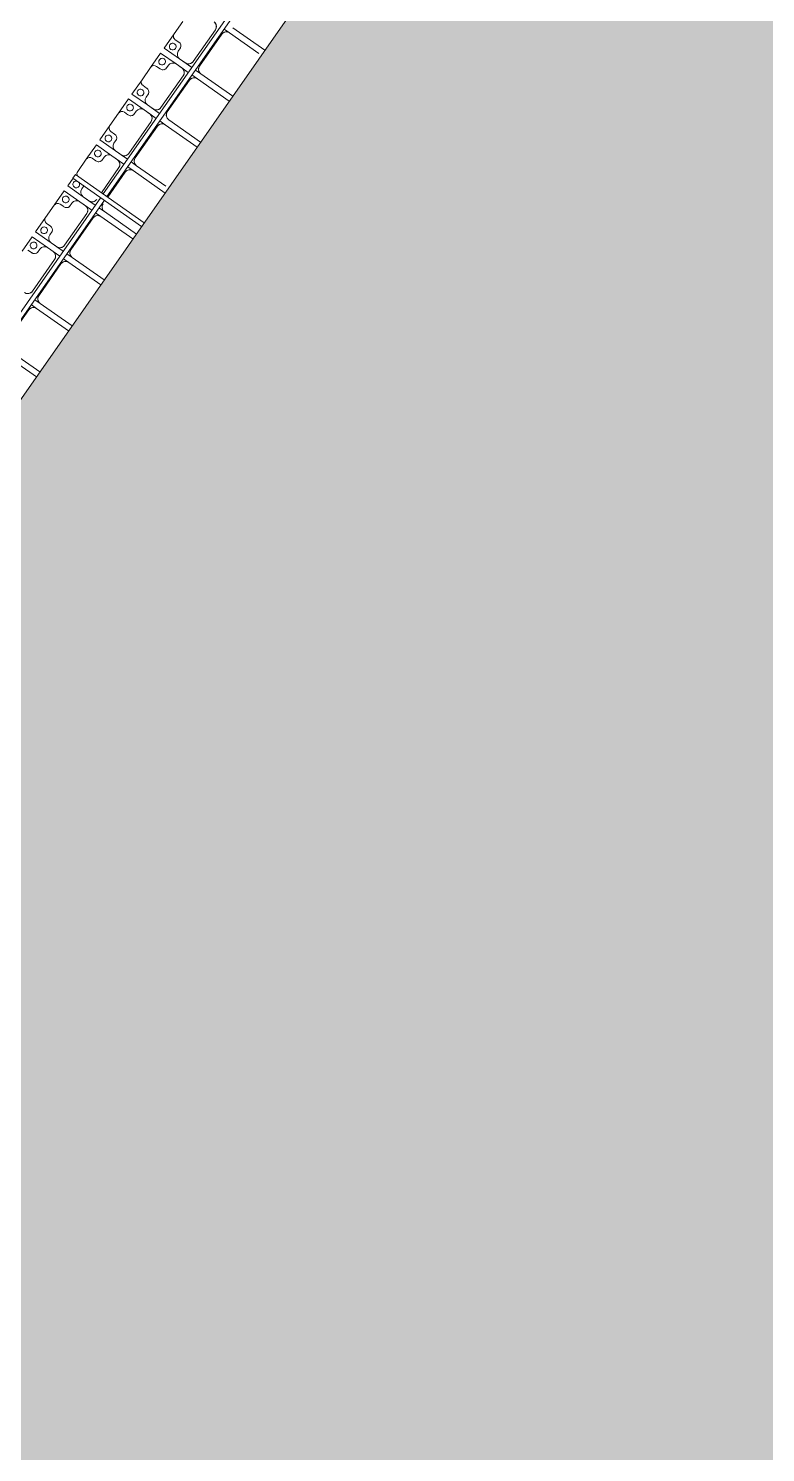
# Model space of a CAD drawing. Header units: millimetres. Extents: x -861324 to 439029, y -308065 to 694685.
# Drawn here: x -455428 to -448853, y 256241 to 268939 of the extents above; entities that cross this region are included whole.
import ezdxf

# ---------------------------------------------------------------- set-up
doc = ezdxf.new("R2010")
doc.units = ezdxf.units.MM
for name, color, linetype, lineweight in [('A-DETL-GENF', 92, 'Continuous', 9), ('A-DETL-THIN', 151, 'Continuous', 9), ('A-GENM', 13, 'Continuous', 9), ('S-BEAM', 12, 'Continuous', 9)]:
    doc.layers.add(name, color=color, linetype=linetype, lineweight=lineweight)

# ---------------------------------------------------------------- blocks, each defined once
blk = doc.blocks.new('Dầm C52 - Hộp 40x60-19816-BỐ TRÍ BÈ PIN HỒ BẢN MÒNG')
at = {"layer": 'S-BEAM', "color": 7}
for p, q in [((-145891, -20), (-145891, 20)), ((-145891, 20), (-145143, 20)), ((-145143, -20), (-145891, -20))]:
    blk.add_line(p, q, dxfattribs=at)
blk = doc.blocks.new('Dai phaodi lai - DẢI PHAO ĐI LẠI-19048-BỐ TRÍ BÈ PIN HỒ BẢN MÒNG')
at = {"layer": 'A-GENM', "color": 7}
for p, q in [((7723, -348), (7723, 0)), ((8223, -348), (8223, 0)), ((8277, 0), (8277, -348)), ((8723, -348), (8723, 0)), ((8777, 0), (8777, -348)), ((9277, 0), (9277, -348)), ((9723, -348), (9723, 0)), ((9777, 0), (9777, -348)), ((10223, -348), (10223, 0)), ((10277, 0), (10277, -348)), ((10723, -348), (10723, 0)), ((10777, 0), (10777, -348)), ((11223, -348), (11223, 0)), ((11277, 0), (11277, -348)), ((7777, -28), (7777, -348)), ((9223, -348), (9223, -28)), ((7777, -407), (7777, -348)), ((8223, -348), (8223, -407)), ((8277, -407), (8277, -348)), ((8777, -407), (8777, -348)), ((9223, -348), (9223, -407)), ((9277, -407), (9277, -348)), ((9723, -348), (9723, -407)), ((9777, -407), (9777, -348)), ((10223, -348), (10223, -407)), ((10277, -407), (10277, -348)), ((10723, -348), (10723, -407)), ((10777, -407), (10777, -348)), ((7827, -398), (8173, -398)), ((8173, -467), (7827, -467)), ((8223, -447), (8223, -517)), ((8277, -517), (8277, -447)), ((8327, -398), (8673, -398)), ((8673, -467), (8327, -467)), ((8723, -447), (8723, -517)), ((8777, -517), (8777, -447)), ((8827, -398), (9173, -398)), ((9173, -467), (8827, -467)), ((9223, -447), (9223, -517)), ((9277, -517), (9277, -447)), ((9327, -398), (9600, -398)), ((9600, -467), (9327, -467)), ((9723, -447), (9723, -517)), ((9777, -517), (9777, -447)), ((9827, -398), (10173, -398)), ((10173, -467), (9827, -467)), ((10223, -447), (10223, -517)), ((10277, -517), (10277, -447)), ((10327, -398), (10673, -398)), ((10673, -467), (10327, -467)), ((10827, -398), (11173, -398)), ((8136, -629), (8173, -629)), ((8136, -629), (8173, -629)), ((8173, -629), (8136, -629)), ((8223, -579), (8223, -517)), ((8223, -579), (8223, -748)), ((8223, -748), (8223, -579)), ((8277, -517), (8277, -579)), ((8277, -748), (8277, -579)), ((8277, -579), (8277, -748)), ((8327, -629), (8364, -629)), ((8327, -629), (8364, -629)), ((8364, -629), (8327, -629)), ((8636, -629), (8673, -629)), ((8636, -629), (8673, -629)), ((8673, -629), (8636, -629)), ((8723, -579), (8723, -517)), ((8723, -579), (8723, -748)), ((8723, -748), (8723, -579)), ((8777, -517), (8777, -579)), ((8777, -748), (8777, -579)), ((8777, -579), (8777, -748)), ((8827, -629), (8864, -629)), ((8827, -629), (8864, -629)), ((8864, -629), (8827, -629)), ((9136, -629), (9173, -629)), ((9136, -629), (9173, -629)), ((9173, -629), (9136, -629)), ((9223, -579), (9223, -517)), ((9223, -579), (9223, -748)), ((9223, -748), (9223, -579)), ((9277, -517), (9277, -579)), ((9277, -748), (9277, -579)), ((9277, -579), (9277, -748)), ((9327, -629), (9364, -629)), ((9327, -629), (9364, -629)), ((9364, -629), (9327, -629)), ((9636, -629), (9673, -629)), ((9636, -629), (9673, -629)), ((9673, -629), (9636, -629)), ((9723, -579), (9723, -517)), ((9723, -579), (9723, -748)), ((9723, -748), (9723, -579)), ((9777, -517), (9777, -579)), ((9777, -748), (9777, -579)), ((9777, -579), (9777, -748)), ((9827, -629), (9864, -629)), ((9827, -629), (9864, -629)), ((9864, -629), (9827, -629)), ((10136, -629), (10173, -629)), ((10136, -629), (10173, -629)), ((10173, -629), (10136, -629)), ((10223, -579), (10223, -517)), ((10223, -579), (10223, -748)), ((10223, -748), (10223, -579)), ((10277, -517), (10277, -579)), ((10277, -748), (10277, -579)), ((10277, -579), (10277, -748)), ((10327, -629), (10364, -629)), ((10327, -629), (10364, -629)), ((10364, -629), (10327, -629)), ((7933, -748), (8067, -748)), ((8223, -748), (8067, -748)), ((8067, -748), (8223, -748)), ((8105, -710), (8105, -671)), ((8433, -748), (8277, -748)), ((8277, -748), (8433, -748)), ((8395, -671), (8395, -710)), ((8433, -748), (8567, -748)), ((8723, -748), (8567, -748)), ((8567, -748), (8723, -748)), ((8605, -710), (8605, -671)), ((8933, -748), (8777, -748)), ((8777, -748), (8933, -748)), ((8895, -671), (8895, -710)), ((8933, -748), (9067, -748)), ((9223, -748), (9067, -748)), ((9067, -748), (9223, -748)), ((9105, -710), (9105, -671)), ((9433, -748), (9277, -748)), ((9277, -748), (9433, -748)), ((9395, -671), (9395, -710)), ((9433, -748), (9567, -748)), ((9723, -748), (9640, -748)), ((9640, -748), (9723, -748)), ((9933, -748), (9777, -748)), ((9777, -748), (9933, -748)), ((9895, -671), (9895, -710)), ((9933, -748), (10067, -748)), ((10223, -748), (10067, -748)), ((10067, -748), (10223, -748)), ((10105, -710), (10105, -671)), ((10433, -748), (10277, -748)), ((10277, -748), (10433, -748)), ((10395, -671), (10395, -710))]:
    blk.add_line(p, q, dxfattribs=at)
at = {"layer": 'A-GENM', "color": 9}
for p, q in [((7777, -407), (7777, -348)), ((8223, -348), (8223, -407)), ((8277, -407), (8277, -348)), ((8777, -407), (8777, -348)), ((9223, -348), (9223, -407)), ((9277, -407), (9277, -348)), ((9723, -348), (9723, -407)), ((9777, -407), (9777, -348)), ((10223, -348), (10223, -407)), ((10277, -407), (10277, -348)), ((10723, -348), (10723, -407)), ((10777, -407), (10777, -348)), ((8223, -447), (8223, -579)), ((8277, -579), (8277, -447)), ((8723, -447), (8723, -579)), ((8777, -579), (8777, -447)), ((9223, -447), (9223, -579)), ((9277, -579), (9277, -447)), ((9723, -447), (9723, -579)), ((9777, -579), (9777, -447)), ((10223, -447), (10223, -579)), ((10277, -579), (10277, -447)), ((8173, -629), (8136, -629)), ((8364, -629), (8327, -629)), ((8673, -629), (8636, -629)), ((8864, -629), (8827, -629)), ((9173, -629), (9136, -629)), ((9364, -629), (9327, -629)), ((9673, -629), (9636, -629)), ((9864, -629), (9827, -629)), ((10173, -629), (10136, -629)), ((10364, -629), (10327, -629))]:
    blk.add_line(p, q, dxfattribs=at)
at = {"layer": 'A-GENM', "color": 7}
for centre, radius, start, end in [((7827, -348), 50, 180, 270), ((7827, -348), 50, 180, 255), ((8173, -348), 50, 270, 360), ((8173, -348), 50, 270, 345), ((8327, -348), 50, 180, 270), ((8327, -348), 50, 180, 255), ((8673, -348), 50, 270, 360), ((8673, -348), 50, 270, 345), ((8827, -348), 50, 180, 270), ((8827, -348), 50, 180, 255), ((9173, -348), 50, 270, 360), ((9173, -348), 50, 270, 345), ((9327, -348), 50, 180, 270), ((9327, -348), 50, 180, 255), ((9673, -348), 50, 270, 360), ((9673, -348), 50, 270, 345), ((9827, -348), 50, 180, 270), ((9827, -348), 50, 180, 255), ((10173, -348), 50, 270, 360), ((10173, -348), 50, 270, 345), ((10327, -348), 50, 180, 270), ((10327, -348), 50, 180, 255), ((10673, -348), 50, 270, 360), ((10673, -348), 50, 270, 345), ((10827, -348), 50, 180, 270), ((10827, -348), 50, 180, 255), ((7827, -517), 50, 90, 180), ((7827, -517), 50, 90, 165), ((8173, -517), 50, 360, 90), ((8173, -517), 50, 360, 75), ((8327, -517), 50, 90, 180), ((8327, -517), 50, 90, 165), ((8673, -517), 50, 360, 90), ((8673, -517), 50, 360, 75), ((8827, -517), 50, 90, 180), ((8827, -517), 50, 90, 165), ((9173, -517), 50, 360, 90), ((9173, -517), 50, 360, 75), ((9327, -517), 50, 90, 180), ((9327, -517), 50, 90, 165), ((9673, -517), 50, 360, 90), ((9673, -517), 50, 360, 75), ((9827, -517), 50, 90, 180), ((9827, -517), 50, 90, 165), ((10173, -517), 50, 360, 90), ((10173, -517), 50, 360, 75), ((10327, -517), 50, 90, 180), ((10327, -517), 50, 90, 165), ((10673, -517), 50, 360, 90), ((10673, -517), 50, 360, 75), ((8145, -668), 40, 103.1885, 183.5081), ((8145, -668), 40, 103.1885, 183.5081), ((8145, -668), 40, 103.1885, 183.5081), ((8173, -579), 50, 270, 360), ((8173, -579), 50, 270, 360), ((8173, -579), 50, 270, 360), ((8327, -579), 50, 180, 270), ((8327, -579), 50, 180, 270), ((8327, -579), 50, 180, 270), ((8355, -668), 40, 356.4919, 76.8115), ((8355, -668), 40, 50.0383, 76.8115), ((8355, -668), 40, 50.0383, 76.8115), ((8645, -668), 40, 103.1885, 183.5081), ((8645, -668), 40, 103.1885, 183.5081), ((8645, -668), 40, 103.1885, 183.5081), ((8673, -579), 50, 270, 360), ((8673, -579), 50, 270, 360), ((8673, -579), 50, 270, 360), ((8827, -579), 50, 180, 270), ((8827, -579), 50, 180, 270), ((8827, -579), 50, 180, 270), ((8855, -668), 40, 356.4919, 76.8115), ((8855, -668), 40, 50.0383, 76.8115), ((8855, -668), 40, 50.0383, 76.8115), ((9145, -668), 40, 103.1885, 183.5081), ((9145, -668), 40, 103.1885, 183.5081), ((9145, -668), 40, 103.1885, 183.5081), ((9173, -579), 50, 270, 360), ((9173, -579), 50, 270, 360), ((9173, -579), 50, 270, 360), ((9327, -579), 50, 180, 270), ((9327, -579), 50, 180, 270), ((9327, -579), 50, 180, 270), ((9355, -668), 40, 356.4919, 76.8115), ((9355, -668), 40, 50.0383, 76.8115), ((9355, -668), 40, 50.0383, 76.8115), ((9673, -579), 50, 270, 360), ((9673, -579), 50, 270, 360), ((9673, -579), 50, 270, 360), ((9827, -579), 50, 180, 270), ((9827, -579), 50, 180, 270), ((9827, -579), 50, 180, 270), ((9855, -668), 40, 356.4919, 76.8115), ((9855, -668), 40, 50.0383, 76.8115), ((9855, -668), 40, 50.0383, 76.8115), ((10145, -668), 40, 103.1885, 183.5081), ((10145, -668), 40, 103.1885, 183.5081), ((10145, -668), 40, 103.1885, 183.5081), ((10173, -579), 50, 270, 360), ((10173, -579), 50, 270, 360), ((10173, -579), 50, 270, 360), ((10327, -579), 50, 180, 270), ((10327, -579), 50, 180, 270), ((10327, -579), 50, 180, 270), ((10355, -668), 40, 356.4919, 76.8115), ((10355, -668), 40, 50.0383, 76.8115), ((10355, -668), 40, 50.0383, 76.8115), ((8067, -710), 38, 270, 360), ((8067, -710), 38, 270, 345), ((8067, -710), 38, 270, 345), ((8168, -693), 30, 90, 270), ((8168, -693), 30, 90, 270), ((8168, -693), 30, 270, 90), ((8168, -693), 30, 270, 90), ((8332, -693), 30, 90, 270), ((8332, -693), 30, 90, 270), ((8332, -693), 30, 270, 90), ((8332, -693), 30, 270, 90), ((8355, -668), 40, 356.4919, 36.6517), ((8355, -668), 40, 356.4919, 36.6517), ((8433, -710), 38, 180, 270), ((8433, -710), 38, 180, 270), ((8433, -710), 38, 180, 270), ((8567, -710), 38, 270, 360), ((8567, -710), 38, 270, 345), ((8567, -710), 38, 270, 345), ((8668, -693), 30, 90, 270), ((8668, -693), 30, 90, 270), ((8668, -693), 30, 270, 90), ((8668, -693), 30, 270, 90), ((8832, -693), 30, 90, 270), ((8832, -693), 30, 90, 270), ((8832, -693), 30, 270, 90), ((8832, -693), 30, 270, 90), ((8855, -668), 40, 356.4919, 36.6517), ((8855, -668), 40, 356.4919, 36.6517), ((8933, -710), 38, 180, 270), ((8933, -710), 38, 180, 270), ((8933, -710), 38, 180, 270), ((9067, -710), 38, 270, 360), ((9067, -710), 38, 270, 345), ((9067, -710), 38, 270, 345), ((9168, -693), 30, 90, 270), ((9168, -693), 30, 90, 270), ((9168, -693), 30, 270, 90), ((9168, -693), 30, 270, 90), ((9332, -693), 30, 90, 270), ((9332, -693), 30, 90, 270), ((9332, -693), 30, 270, 90), ((9332, -693), 30, 270, 90), ((9355, -668), 40, 356.4919, 36.6517), ((9355, -668), 40, 356.4919, 36.6517), ((9433, -710), 38, 180, 270), ((9433, -710), 38, 180, 270), ((9433, -710), 38, 180, 270), ((9567, -710), 38, 270, 330), ((9567, -710), 38, 270, 330), ((9567, -710), 38, 270, 330), ((9668, -693), 30, 90, 165), ((9668, -693), 30, 90, 165), ((9668, -693), 30, 195, 270), ((9668, -693), 30, 195, 270), ((9668, -693), 30, 270, 90), ((9668, -693), 30, 270, 90), ((9832, -693), 30, 90, 270), ((9832, -693), 30, 90, 270), ((9832, -693), 30, 270, 90), ((9832, -693), 30, 270, 90), ((9855, -668), 40, 356.4919, 36.6517), ((9855, -668), 40, 356.4919, 36.6517), ((9933, -710), 38, 180, 270), ((9933, -710), 38, 180, 270), ((9933, -710), 38, 180, 270), ((10067, -710), 38, 270, 360), ((10067, -710), 38, 270, 345), ((10067, -710), 38, 270, 345), ((10168, -693), 30, 90, 270), ((10168, -693), 30, 90, 270), ((10168, -693), 30, 270, 90), ((10168, -693), 30, 270, 90), ((10332, -693), 30, 90, 270), ((10332, -693), 30, 90, 270), ((10332, -693), 30, 270, 90), ((10332, -693), 30, 270, 90), ((10355, -668), 40, 356.4919, 36.6517), ((10355, -668), 40, 356.4919, 36.6517)]:
    blk.add_arc(centre, radius, start, end, dxfattribs=at)
at = {"layer": 'A-GENM', "color": 9}
for centre, radius, start, end in [((8145, -668), 40, 103.1885, 183.5081), ((8173, -579), 50, 270, 360), ((8327, -579), 50, 180, 270), ((8355, -668), 40, 50.0383, 76.8115), ((8645, -668), 40, 103.1885, 183.5081), ((8673, -579), 50, 270, 360), ((8827, -579), 50, 180, 270), ((8855, -668), 40, 50.0383, 76.8115), ((9145, -668), 40, 103.1885, 183.5081), ((9173, -579), 50, 270, 360), ((9327, -579), 50, 180, 270), ((9355, -668), 40, 50.0383, 76.8115), ((9673, -579), 50, 270, 360), ((9827, -579), 50, 180, 270), ((9855, -668), 40, 50.0383, 76.8115), ((10145, -668), 40, 103.1885, 183.5081), ((10173, -579), 50, 270, 360), ((10327, -579), 50, 180, 270), ((10355, -668), 40, 50.0383, 76.8115), ((8067, -710), 38, 270, 345), ((8355, -668), 40, 356.4919, 36.6517), ((8433, -710), 38, 180, 270), ((8567, -710), 38, 270, 345), ((8855, -668), 40, 356.4919, 36.6517), ((8933, -710), 38, 180, 270), ((9067, -710), 38, 270, 345), ((9355, -668), 40, 356.4919, 36.6517), ((9433, -710), 38, 180, 270), ((9567, -710), 38, 270, 330), ((9855, -668), 40, 356.4919, 36.6517), ((9933, -710), 38, 180, 270), ((10067, -710), 38, 270, 345), ((10355, -668), 40, 356.4919, 36.6517)]:
    blk.add_arc(centre, radius, start, end, dxfattribs=at)
blk = doc.blocks.new('Dầm C52 - Dầm C52-V213-BỐ TRÍ BÈ PIN HỒ BẢN MÒNG')
at = {"layer": 'S-BEAM', "color": 7}
for p, q in [((23387, 20), (29347, 20)), ((29387, 20), (35347, 20)), ((29347, -20), (23387, -20)), ((35347, -20), (29387, -20))]:
    blk.add_line(p, q, dxfattribs=at)
blk = doc.blocks.new('HOBANMONG_BEPIN 6_rvt-1-BỐ TRÍ BÈ PIN HỒ BẢN MÒNG')
at = {"layer": 'A-GENM', "lineweight": 9, "rotation": 234.9999999999997}
blk.add_blockref('Dai phaodi lai - DẢI PHAO ĐI LẠI-19048-BỐ TRÍ BÈ PIN HỒ BẢN MÒNG', (-448889, 275071), dxfattribs=at)
at = {"layer": 'S-BEAM', "lineweight": 9}
for name, p, rotation in [('Dầm C52 - Dầm C52-V213-BỐ TRÍ BÈ PIN HỒ BẢN MÒNG', (-471600, 243380), 55.00000000000035), ('Dầm C52 - Hộp 40x60-19816-BỐ TRÍ BÈ PIN HỒ BẢN MÒNG', (-335513, 183940), 324.9999999999993)]:
    blk.add_blockref(name, p, dxfattribs=dict(at, rotation=rotation))

msp = doc.modelspace()

# ---------------------------------------------------------------- hatches: boundary and pattern name
at = {"layer": 'A-DETL-GENF'}
msp.add_hatch(color=8, dxfattribs=at).paths.add_polyline_path([(-248957, 54506), (-211101, 108570), (-448889, 275071), (-493590, 211231), (-314845, 86073), (-308000, 95848), (-250260, 55418)])

# ---------------------------------------------------------------- linework, layer by layer
at = {"layer": 'A-DETL-THIN'}
msp.add_line((-448889, 275071), (-493590, 211231), dxfattribs=at)

# ---------------------------------------------------------------- block references
at = {"lineweight": 5}
msp.add_blockref('HOBANMONG_BEPIN 6_rvt-1-BỐ TRÍ BÈ PIN HỒ BẢN MÒNG', (0, 0), dxfattribs=at)

doc.saveas('drawing.dxf')
